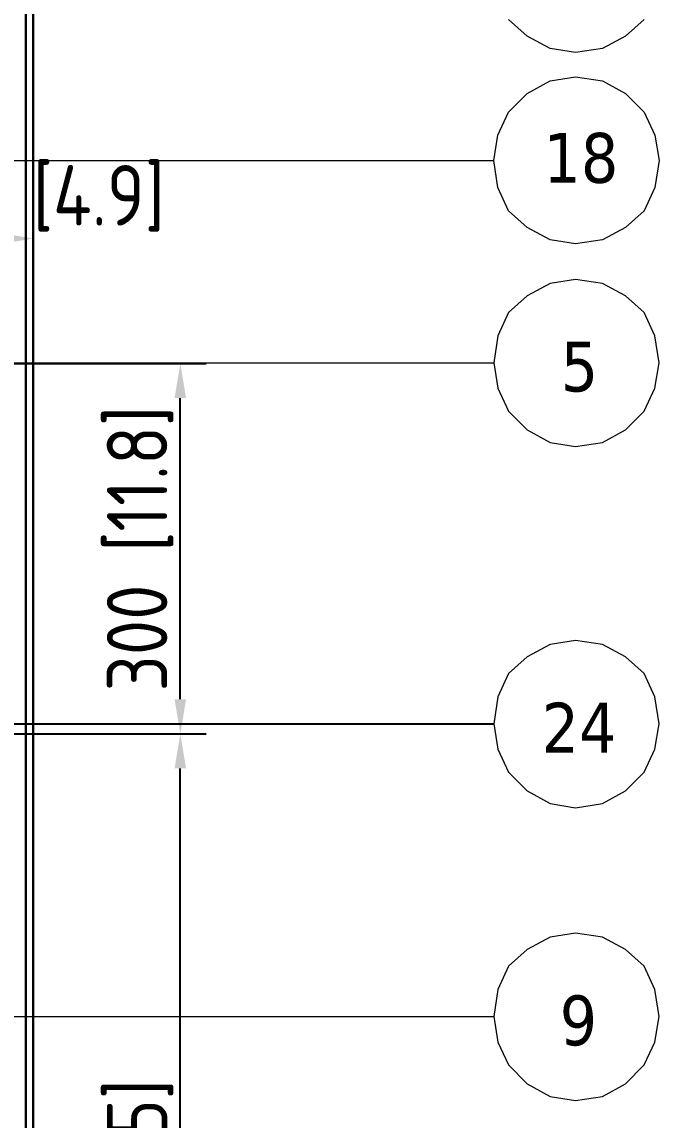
# Model space of a CAD drawing. Header units: millimetres. Extents: x 248233 to 259628, y -181361 to -174035.
# Drawn here: x 251643 to 252159, y -176645 to -175756 of the extents above; entities that cross this region are included whole.
import ezdxf

# ---------------------------------------------------------------- set-up
doc = ezdxf.new("R2010")
doc.units = ezdxf.units.MM
doc.header["$LTSCALE"] = 13
for name, color, linetype, lineweight in [('2细实线', 3, 'Continuous', 20), ('标注、文本', 3, 'Continuous', 25), ('铁心', 3, 'Continuous', 0)]:
    doc.layers.add(name, color=color, linetype=linetype, lineweight=lineweight)
doc.styles.get("Standard").update_dxf_attribs({"font": 'gbenor.shx', "bigfont": 'gbcbig.shx'})
doc.styles.add('Tahoma$001', font='tahoma.ttf', dxfattribs={"height": 2.159784})
doc.dimstyles.new('英寸 1-10', dxfattribs={"dimscale": 14, "dimtxt": 3.5, "dimasz": 2, "dimexe": 1.5, "dimexo": 0.5, "dimgap": 0.5, "dimtad": 1, "dimtoh": 1, "dimdec": 1, "dimdsep": 46, "dimtxsty": 'Standard', "dimcen": 2.5, "dimclrd": 3, "dimclre": 3, "dimclrt": 3, "dimadec": 0, "dimazin": 2, "dimtfac": 1, "dimtdec": 1, "dimtmove": 0, "dimatfit": 2, "dimfxl": 1, "dimarcsym": 0})

# ---------------------------------------------------------------- blocks, each defined once
blk = doc.blocks.new('*D491')
at = {"layer": '2细实线', "color": 3, "linetype": 'ByBlock', "lineweight": -2, "transparency": 16777216}
for p, q in [((251527.04, -175970.56), (251527.04, -175910.32)), ((251652.04, -175924.32), (251652.04, -175910.32)), ((251555.04, -175931.32), (251624.04, -175931.32))]:
    blk.add_line(p, q, dxfattribs=at)
at = {"layer": '2细实线', "color": 3, "linetype": 'ByBlock', "transparency": 16777216}
for points in [[(251555.04, -175926.65), (251555.04, -175935.98), (251527.04, -175931.32)], [(251624.04, -175926.65), (251624.04, -175935.98), (251652.04, -175931.32)]]:
    blk.add_solid(points, dxfattribs=at)
at = {"layer": 'Defpoints', "color": 0, "linetype": 'ByBlock', "transparency": 16777216}
for p in [(251652.04, -175931.32), (251652.04, -175931.32), (251527.04, -175977.56)]:
    blk.add_point(p, dxfattribs=at)
at = {"layer": '2细实线', "color": 3, "linetype": 'ByBlock', "transparency": 16777216, "insert": (251652.04, -175898.8), "char_height": 49, "attachment_point": 5}
blk.add_mtext('125 [4.9]', dxfattribs=at)
blk = doc.blocks.new('*D492')
at = {"layer": '2细实线', "color": 3, "linetype": 'ByBlock', "lineweight": -2, "transparency": 16777216}
for p, q in [((251510.65, -176332.56), (251792.16, -176332.56)), ((251771.16, -177104.56), (251771.16, -176360.56)), ((251659.04, -177132.56), (251792.16, -177132.56))]:
    blk.add_line(p, q, dxfattribs=at)
at = {"layer": '2细实线', "color": 3, "linetype": 'ByBlock', "transparency": 16777216}
for points in [[(251766.5, -176360.56), (251775.83, -176360.56), (251771.16, -176332.56)], [(251766.5, -177104.56), (251775.83, -177104.56), (251771.16, -177132.56)]]:
    blk.add_solid(points, dxfattribs=at)
at = {"layer": 'Defpoints', "color": 0, "linetype": 'ByBlock', "transparency": 16777216}
for p in [(251503.65, -176332.56), (251771.16, -176332.56), (251652.04, -177132.56)]:
    blk.add_point(p, dxfattribs=at)
at = {"layer": '2细实线', "color": 3, "linetype": 'ByBlock', "transparency": 16777216, "insert": (251738.64, -176732.56), "char_height": 49, "attachment_point": 5, "rotation": 90}
blk.add_mtext('800 [31.5]', dxfattribs=at)
blk = doc.blocks.new('*D493')
at = {"layer": '2细实线', "color": 3, "linetype": 'ByBlock', "lineweight": -2, "transparency": 16777216}
for p, q in [((251581.79, -176032.56), (251792.16, -176032.56)), ((251771.16, -176304.56), (251771.16, -176060.56)), ((251510.65, -176332.56), (251792.16, -176332.56))]:
    blk.add_line(p, q, dxfattribs=at)
at = {"layer": '2细实线', "color": 3, "linetype": 'ByBlock', "transparency": 16777216}
for points in [[(251766.5, -176060.56), (251775.83, -176060.56), (251771.16, -176032.56)], [(251766.5, -176304.56), (251775.83, -176304.56), (251771.16, -176332.56)]]:
    blk.add_solid(points, dxfattribs=at)
at = {"layer": 'Defpoints', "color": 0, "linetype": 'ByBlock', "transparency": 16777216}
for p in [(251574.79, -176032.56), (251771.16, -176032.56), (251503.65, -176332.56)]:
    blk.add_point(p, dxfattribs=at)
at = {"layer": '2细实线', "color": 3, "linetype": 'ByBlock', "transparency": 16777216, "insert": (251738.64, -176182.56), "char_height": 49, "attachment_point": 5, "rotation": 90}
blk.add_mtext('300 [11.8]', dxfattribs=at)

msp = doc.modelspace()

# ---------------------------------------------------------------- linework, layer by layer
at = {"layer": '标注、文本', "color": 4, "lineweight": 30}
for p, q in [((251652.035, -177052.564), (251652.035, -175242.564)), ((251646.035, -177046.564), (251646.035, -175248.564))]:
    msp.add_line(p, q, dxfattribs=at)
at = {"layer": '标注、文本'}
msp.add_line((251330.525, -176324.468), (252024.959, -176324.468), dxfattribs=at)
at = {"layer": '铁心'}
for p, q in [((252052.126, -175767.391), (252036.886, -175753.807)), ((252146.88, -175753.807), (252131.64, -175767.391)), ((252070.679, -175777.33), (252052.126, -175767.391)), ((252131.64, -175767.391), (252113.087, -175777.33)), ((252091.22, -175780.643), (252070.679, -175777.33)), ((252113.087, -175777.33), (252091.22, -175780.643)), ((252052.126, -175813.832), (252070.679, -175803.562)), ((252070.679, -175803.562), (252091.22, -175800.249)), ((252091.22, -175800.249), (252113.087, -175803.562)), ((252113.087, -175803.562), (252131.64, -175813.832)), ((252036.886, -175829.072), (252052.126, -175813.832)), ((252131.64, -175813.832), (252146.88, -175829.072)), ((252028.272, -175847.626), (252036.886, -175829.072)), ((252146.88, -175829.072), (252155.494, -175847.626)), ((252024.959, -175868.167), (252028.272, -175847.626)), ((252155.494, -175847.626), (252158.807, -175868.167)), ((252028.272, -175890.033), (252024.959, -175868.167)), ((252158.807, -175868.167), (252155.494, -175890.033)), ((252036.886, -175908.917), (252028.272, -175890.033)), ((252155.494, -175890.033), (252146.88, -175908.917)), ((252052.126, -175922.501), (252036.886, -175908.917)), ((252146.88, -175908.917), (252131.64, -175922.501)), ((252070.679, -175932.44), (252052.126, -175922.501)), ((252131.64, -175922.501), (252113.087, -175932.44)), ((252091.22, -175935.753), (252070.679, -175932.44)), ((252113.087, -175932.44), (252091.22, -175935.753)), ((252070.679, -175967.703), (252052.126, -175977.642)), ((252091.22, -175964.39), (252070.679, -175967.703)), ((252113.087, -175967.703), (252091.22, -175964.39)), ((252131.64, -175977.642), (252113.087, -175967.703)), ((252052.126, -175977.642), (252036.886, -175991.226)), ((252146.88, -175991.226), (252131.64, -175977.642)), ((252036.886, -175991.226), (252028.272, -176010.11)), ((252155.494, -176010.11), (252146.88, -175991.226)), ((252028.272, -176010.11), (252024.959, -176031.977)), ((252158.807, -176031.977), (252155.494, -176010.11)), ((252024.959, -176031.977), (252028.272, -176052.518)), ((252155.494, -176052.518), (252158.807, -176031.977)), ((252028.272, -176052.518), (252036.886, -176071.071)), ((252146.88, -176071.071), (252155.494, -176052.518)), ((252036.886, -176071.071), (252052.126, -176086.311)), ((252131.64, -176086.311), (252146.88, -176071.071)), ((252052.126, -176086.311), (252070.679, -176096.581)), ((252113.087, -176096.581), (252131.64, -176086.311)), ((252070.679, -176096.581), (252091.22, -176099.894)), ((252091.22, -176099.894), (252113.087, -176096.581)), ((252091.22, -176256.882), (252070.679, -176260.195)), ((252113.087, -176260.195), (252091.22, -176256.882)), ((252070.679, -176260.195), (252052.126, -176270.134)), ((252131.64, -176270.134), (252113.087, -176260.195)), ((252052.126, -176270.134), (252036.886, -176283.718)), ((252146.88, -176283.718), (252131.64, -176270.134)), ((252036.886, -176283.718), (252028.272, -176302.602)), ((252155.494, -176302.602), (252146.88, -176283.718)), ((252028.272, -176302.602), (252024.959, -176324.468)), ((252158.807, -176324.468), (252155.494, -176302.602)), ((252024.959, -176324.468), (252028.272, -176345.009)), ((252155.494, -176345.009), (252158.807, -176324.468)), ((252028.272, -176345.009), (252036.886, -176363.563)), ((252146.88, -176363.563), (252155.494, -176345.009)), ((252036.886, -176363.563), (252052.126, -176378.803)), ((252131.64, -176378.803), (252146.88, -176363.563)), ((252052.126, -176378.803), (252070.679, -176389.073)), ((252113.087, -176389.073), (252131.64, -176378.803)), ((252070.679, -176389.073), (252091.22, -176392.386)), ((252091.22, -176392.386), (252113.087, -176389.073)), ((252070.679, -176497.322), (252052.126, -176507.261)), ((252091.22, -176494.009), (252070.679, -176497.322)), ((252113.087, -176497.322), (252091.22, -176494.009)), ((252131.64, -176507.261), (252113.087, -176497.322)), ((252052.126, -176507.261), (252036.886, -176520.845)), ((252146.88, -176520.845), (252131.64, -176507.261)), ((252036.886, -176520.845), (252028.272, -176539.729)), ((252155.494, -176539.729), (252146.88, -176520.845)), ((252028.272, -176539.729), (252024.959, -176561.595)), ((252158.807, -176561.595), (252155.494, -176539.729)), ((252024.959, -176561.595), (252028.272, -176582.136)), ((252155.494, -176582.136), (252158.807, -176561.595)), ((252028.272, -176582.136), (252036.886, -176600.69)), ((252146.88, -176600.69), (252155.494, -176582.136)), ((252036.886, -176600.69), (252052.126, -176615.93)), ((252131.64, -176615.93), (252146.88, -176600.69)), ((252052.126, -176615.93), (252070.679, -176626.2)), ((252113.087, -176626.2), (252131.64, -176615.93)), ((252070.679, -176626.2), (252091.22, -176629.513)), ((252091.22, -176629.513), (252113.087, -176626.2))]:
    msp.add_line(p, q, dxfattribs=at)
for points in [[(250940.782, -175868.167), (252024.959, -175868.167), (252024.959, -175868.167)], [(251527.035, -176031.977), (252024.959, -176031.977), (252024.959, -176031.977)], [(251183.091, -176561.595), (252024.959, -176561.595), (252024.959, -176561.595)]]:
    msp.add_lwpolyline(points, dxfattribs=at)

# ---------------------------------------------------------------- texts
at = {"layer": '铁心', "style": 'Tahoma$001'}
for s, height, p in [('18', 40.3499, (252065.271, -175886.165)), ('5', 40.35, (252079.225, -176055.168)), ('24', 40.3499, (252063.742, -176347.66)), ('9', 40.35, (252078.401, -176584.787))]:
    msp.add_text(s, height=height, dxfattribs=at).set_placement(p)

# ---------------------------------------------------------------- dimensions: what is measured, and where the dimension line sits
at = {"layer": '2细实线', "linetype": 'ByBlock'}
dim = msp.add_linear_dim(base=(251652.035, -175931.317), p1=(251527.035, -175977.564), p2=(251652.035, -175931.317), dimstyle='英寸 1-10', override={"dimtmove": 1}, dxfattribs=at)
dim.commit()
dim.dimension.update_dxf_attribs({"geometry": '*D491', "text_midpoint": (251652.035, -175931.317), "dimtype": 160})
dim = msp.add_linear_dim(base=(251771.164, -176032.564), p1=(251503.654, -176332.564), p2=(251574.785, -176032.564), angle=90, dimstyle='英寸 1-10', override={"dimtmove": 1}, dxfattribs=at)
dim.commit()
dim.dimension.update_dxf_attribs({"geometry": '*D493', "text_midpoint": (251738.643, -176182.564)})
dim = msp.add_linear_dim(base=(251771.164, -176332.564), p1=(251652.035, -177132.564), p2=(251503.654, -176332.564), angle=90, dimstyle='英寸 1-10', dxfattribs=at)
dim.commit()
dim.dimension.update_dxf_attribs({"geometry": '*D492', "text_midpoint": (251738.643, -176732.564)})

doc.saveas('drawing.dxf')
